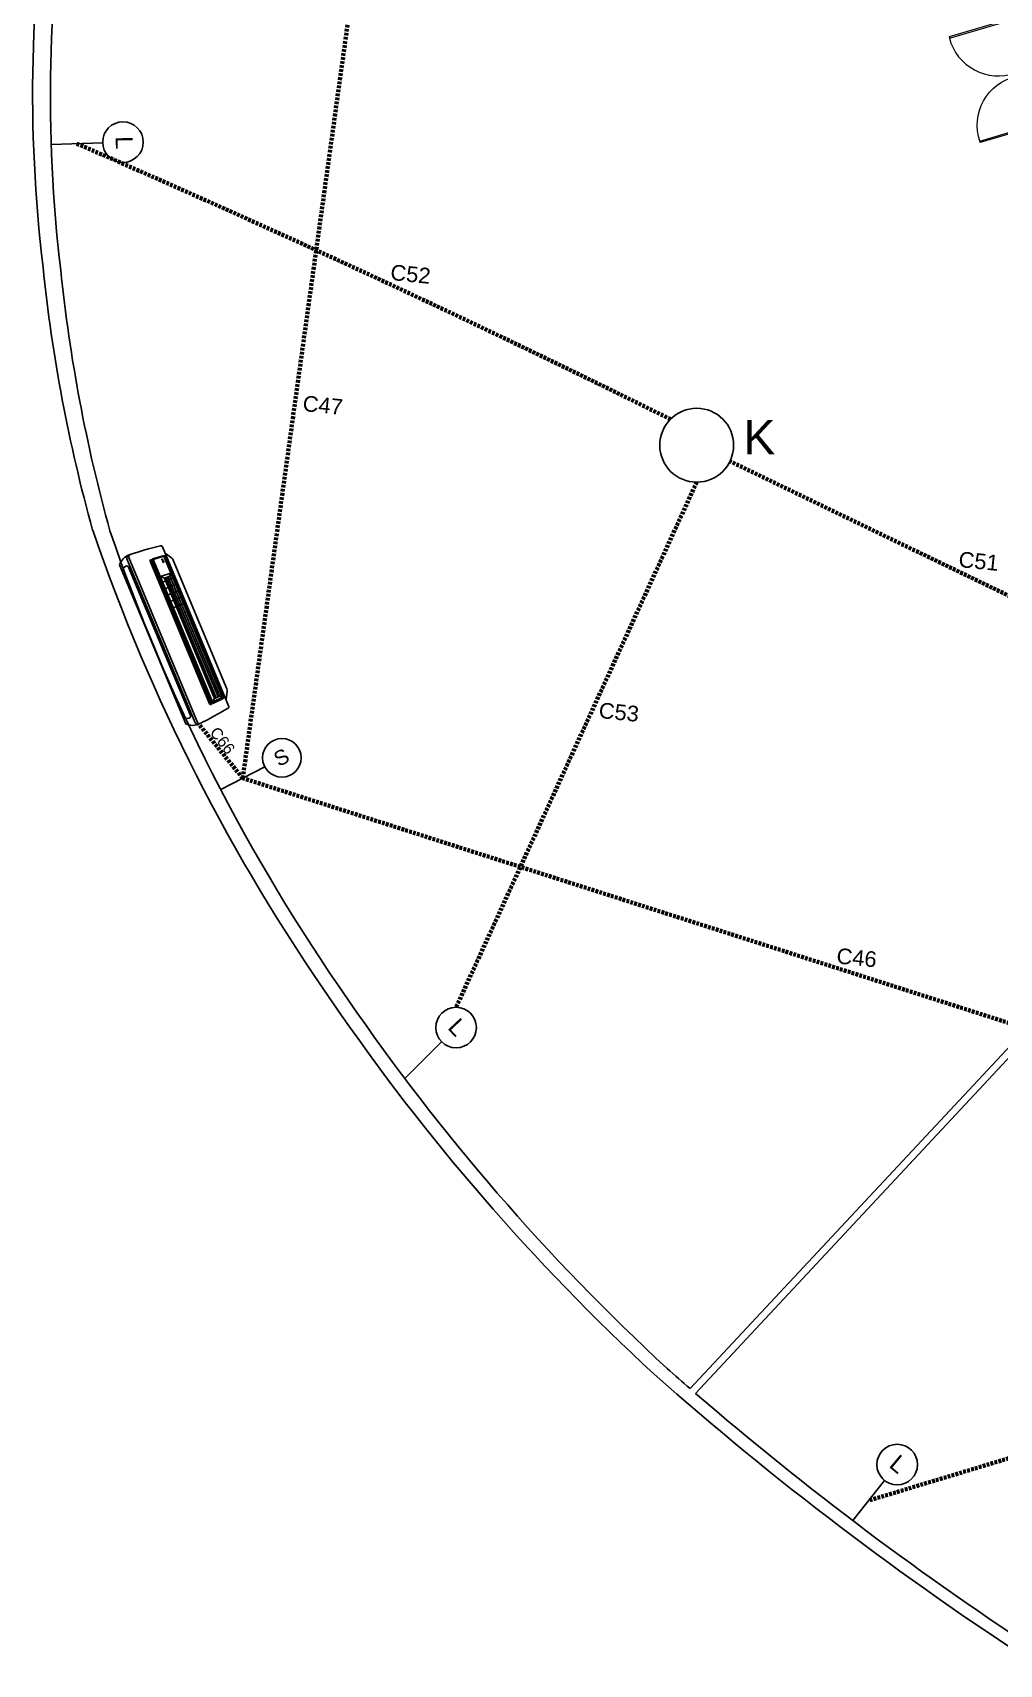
# Model space of a CAD drawing. Header units: feet. Extents: x 4128 to 9124, y 4591 to 7870.
# Drawn here: x 5308 to 5842, y 5732 to 6633 of the extents above; entities that cross this region are included whole.
import ezdxf

# ---------------------------------------------------------------- set-up
doc = ezdxf.new("R2010")
doc.units = ezdxf.units.FT
doc.header["$MEASUREMENT"] = 0
doc.linetypes.add('DASHEDX2', pattern=[1.5, 1, -0.5])
for name, color, linetype, lineweight in [('Dim', 7, 'Continuous', 5), ('Door', 46, 'Continuous', 25), ('GREEN', 72, 'Continuous', 18), ('wall', 7, 'Continuous', 53)]:
    doc.layers.add(name, color=color, linetype=linetype, lineweight=lineweight)
doc.styles.get("Standard").update_dxf_attribs({"font": 'arial.ttf'})

# ---------------------------------------------------------------- blocks, each defined once
blk = doc.blocks.new('A$C1EB656F2')
at = {"color": 0}
for p, q in [((38.5, 42), (37.5, 42)), ((37.5, 42), (37.5, 5)), ((38.5, 5), (38.5, 42)), ((0, 5), (1.5, 5)), ((1.5, 5), (1.5, 3.5)), ((1.5, 3.5), (2, 3.5)), ((2, 3.5), (2, 0)), ((37.5, 5), (38.5, 5)), ((38, 3.5), (38, 0)), ((38.5, 3.5), (38, 3.5)), ((40, 5), (38.5, 5)), ((38.5, 5), (38.5, 3.5)), ((0, 0), (2, 0)), ((40, 0), (38, 0))]:
    blk.add_line(p, q, dxfattribs=at)
blk.add_arc((36.4, 7.1), 35, 88.1894, 183.3802, dxfattribs=at)
blk = doc.blocks.new('A$C32F139EE')
at = {"layer": 'GREEN', "color": 0}
blk.add_blockref('A$C1EB656F2', (0, 0), dxfattribs=at)

msp = doc.modelspace()

# ---------------------------------------------------------------- linework, layer by layer
at = {"color": 152, "linetype": 'DASHEDX2', "lineweight": 140, "ltscale": 1.5, "true_color": 0x2776bb}
for p, q in [((5424.24, 6221.08), (5487.88, 6678.63)), ((5424.24, 6221.08), (5399.94, 6250.94)), ((5875.48, 6076.87), (5424.24, 6221.08)), ((5424.24, 6221.08), (5424.24, 6221.08))]:
    msp.add_line(p, q, dxfattribs=at)
at = {"color": 70, "true_color": 0x92ec13}
for p, q in [((5346.88, 6571.94), (5318.44, 6571)), ((5346.88, 6571.94), (5318.44, 6571)), ((5534.06, 6075.44), (5513.66, 6055.28)), ((5534.06, 6075.44), (5513.66, 6055.28)), ((5778.65, 5833.22), (5761.08, 5811.08)), ((5778.65, 5833.22), (5761.08, 5811.08))]:
    msp.add_line(p, q, dxfattribs=at)
at = {"color": 240, "linetype": 'DASHEDX2', "lineweight": 140, "ltscale": 1.5, "true_color": 0xed1f24}
for p, q in [((5979.87, 6257.84), (5693.28, 6396.08)), ((5674.92, 6384.55), (5542.04, 6094.54)), ((6086.35, 5917.68), (5769.86, 5822.15))]:
    msp.add_line(p, q, dxfattribs=at)
at = {"color": 30, "true_color": 0xff6600}
msp.add_line((5436.38, 6227.39), (5412.1, 6214.77), dxfattribs=at)
for points in [[(5356.12, 6338.97, -0.221823), (5361.57, 6344.34, -0.024313), (5378.78, 6349.42, -0.435652), (5379.92, 6348.75), (5416.44, 6261.05, -0.435652), (5416.1, 6259.77, -0.024313), (5400.38, 6251.14, -0.221823), (5392.72, 6251.05)], [(5379.9, 6341.29), (5380.1, 6341.82), (5379.58, 6342.05, 0.430196)]]:
    msp.add_lwpolyline(points, format="xyb", close=True)
for points in [[(5399.94, 6250.94, -0.376378), (5397.96, 6251.66), (5360.24, 6342.26, -0.376378), (5361.12, 6344.17)], [(5400.7, 6251.29, -0.351027), (5399.21, 6251.89), (5361.29, 6342.98, -0.351027), (5361.91, 6344.46)], [(5413.53, 6266.08), (5381.31, 6343.47, 0.317918), (5380.3, 6343.91), (5374.44, 6342.13), (5407.7, 6262.23), (5413.37, 6265.04, 0.345226), (5413.53, 6266.08)], [(5381.35, 6345.32), (5385.09, 6342.57, -0.147504), (5385.84, 6341.45), (5415.42, 6270.4, -0.147504), (5415.69, 6269.07), (5415, 6264.49)], [(5391.32, 6254.41, 0.104184), (5394.58, 6254.14, 0.456185), (5395.35, 6255.63), (5361.22, 6337.61, 0.456185), (5359.62, 6338.11, 0.104184), (5357.52, 6335.61)], [(5406.92, 6261.84), (5373.6, 6341.86, 0.296743), (5373.07, 6340.95), (5405.9, 6262.09, 0.37232), (5406.92, 6261.84)]]:
    msp.add_lwpolyline(points, format="xyb")
for points in [[(5413.12, 6265.56), (5411.56, 6266.35), (5408.59, 6265.11), (5407.58, 6263.25), (5374.85, 6341.86), (5380.61, 6343.64), (5413.12, 6265.56), (5407.58, 6263.25)], [(5380.03, 6340.48), (5380.37, 6340.63), (5380.52, 6340.28)], [(5380.31, 6329.42), (5385.52, 6331.59)], [(5408.59, 6265.11), (5380.96, 6331.47)], [(5381.81, 6325.83), (5387.02, 6327.99)], [(5409.54, 6265.51), (5381.91, 6331.87)], [(5410.57, 6265.94), (5382.94, 6332.3)], [(5411.56, 6266.35), (5383.93, 6332.71)], [(5383.26, 6322.33), (5388.47, 6324.5)], [(5384.73, 6318.8), (5389.94, 6320.97)], [(5386.21, 6315.24), (5391.42, 6317.41)]]:
    msp.add_lwpolyline(points)
msp.add_lwpolyline([(5384.48, 6334.34), (5383.93, 6332.71), (5380.96, 6331.47), (5378.8, 6332.36)], close=True)
at = {"color": 70, "true_color": 0x92ec13}
for centre in [(5358.09, 6572.31), (5542.04, 6083.32), (5785.62, 5842)]:
    msp.add_circle(centre, 11.21, dxfattribs=at)
at = {"color": 104}
msp.add_circle((5674.92, 6404.94), 20.39, dxfattribs=at)
for centre, radius in [((5380.37, 6340.63), 0.377), ((5380.1, 6341.82), 0.0686)]:
    msp.add_circle(centre, radius)
at = {"color": 30, "true_color": 0xff6600}
msp.add_circle((5445.84, 6232.31), 10.66, dxfattribs=at)
at = {"linetype": 'ByBlock'}
for centre, radius, start, end in [((6122.9, 6599.69), 814.69, 170.635, 186.80115), ((6126.36, 6597.41), 808.36, 170.635, 186.80115), ((6190.91, 6593.63), 881.62, 185.88672, 195.49922), ((6193.85, 6591.4), 874.77, 185.88672, 195.49922), ((6332.2, 6697.32), 1047.32, 198.90226, 214.97356), ((6334.03, 6694.28), 1039.18, 198.90226, 214.97356), ((6472.97, 6781.73), 1211.11, 214.42828, 227.28472), ((6473.71, 6778.04), 1201.69, 214.42828, 227.28472), ((6828.1, 7217.75), 1765.58, 228.5147, 229.06438), ((6830.14, 7224.9), 1779.42, 228.5147, 237.05082), ((6828.1, 7217.75), 1765.58, 229.19326, 237.05082)]:
    msp.add_arc(centre, radius, start, end, dxfattribs=at)
at = {"color": 240, "linetype": 'DASHEDX2', "lineweight": 140, "ltscale": 1.5, "true_color": 0xed1f24}
msp.add_arc((2621.39, 302.78), 6829.89, 63.579058, 66.611075, dxfattribs=at)
at = {"layer": 'Dim', "linetype": 'ByBlock'}
for p, q in [((6072.73, 6314.23), (5671.28, 5883.95)), ((6075.78, 6311.68), (5674.28, 5881.35))]:
    msp.add_line(p, q, dxfattribs=at)

# ---------------------------------------------------------------- block references
at = {"layer": 'Door', "color": 18, "true_color": 0x000000, "extrusion": (0, 0, -1), "yscale": 0.7937547146295868, "zscale": -0.7937547146295868}
for p, xscale, rotation in [((-5854.85, 6610.53), -0.7937547146295868, 253.7535594904319), ((-5854.73, 6610.91), 0.7937547146295868, 253.4215869951488)]:
    msp.add_blockref('A$C32F139EE', p, dxfattribs=dict(at, xscale=xscale, rotation=rotation))

# ---------------------------------------------------------------- texts
at = {"color": 70, "true_color": 0x92ec13}
for rotation, p in [(270.46203, (5354.11, 6575.55)), (313.22566, (5536.92, 6083)), (320.1316, (5780.58, 5841.07))]:
    msp.add_text('L', height=9.34, rotation=rotation, dxfattribs=at).set_placement(p)
at = {"color": 30, "true_color": 0xff6600}
msp.add_text('S', height=8.24, rotation=27.46854, dxfattribs=at).set_placement((5444.08, 6227.16))
at = {"color": 240, "linetype": 'DASHEDX2', "lineweight": 140, "ltscale": 1.5, "true_color": 0xed1f24, "insert": (5700.66, 6418.81), "char_height": 18.9546, "attachment_point": 1}
msp.add_mtext_dynamic_manual_height_columns('{\\C41;\\c5369588;K}', width=28319.5624, gutter_width=94.77, heights=[0], dxfattribs=at)
at = {"layer": 'wall', "linetype": 'ByBlock'}
for s, height, rotation, p in [('C52', 8.641, 354.20225, (5505.46, 6496.26)), ('C47', 8.641, 354.20225, (5457.01, 6423.88)), ('C51', 8.641, 354.20225, (5819.19, 6337.74)), ('C53', 8.641, 354.20225, (5620.51, 6254.38)), ('C66', 6.262, 307.72653, (5405.66, 6246.31)), ('C46', 8.641, 354.20225, (5751.8, 6118.79))]:
    msp.add_text(s, height=height, rotation=rotation, dxfattribs=at).set_placement(p)

doc.saveas('drawing.dxf')
